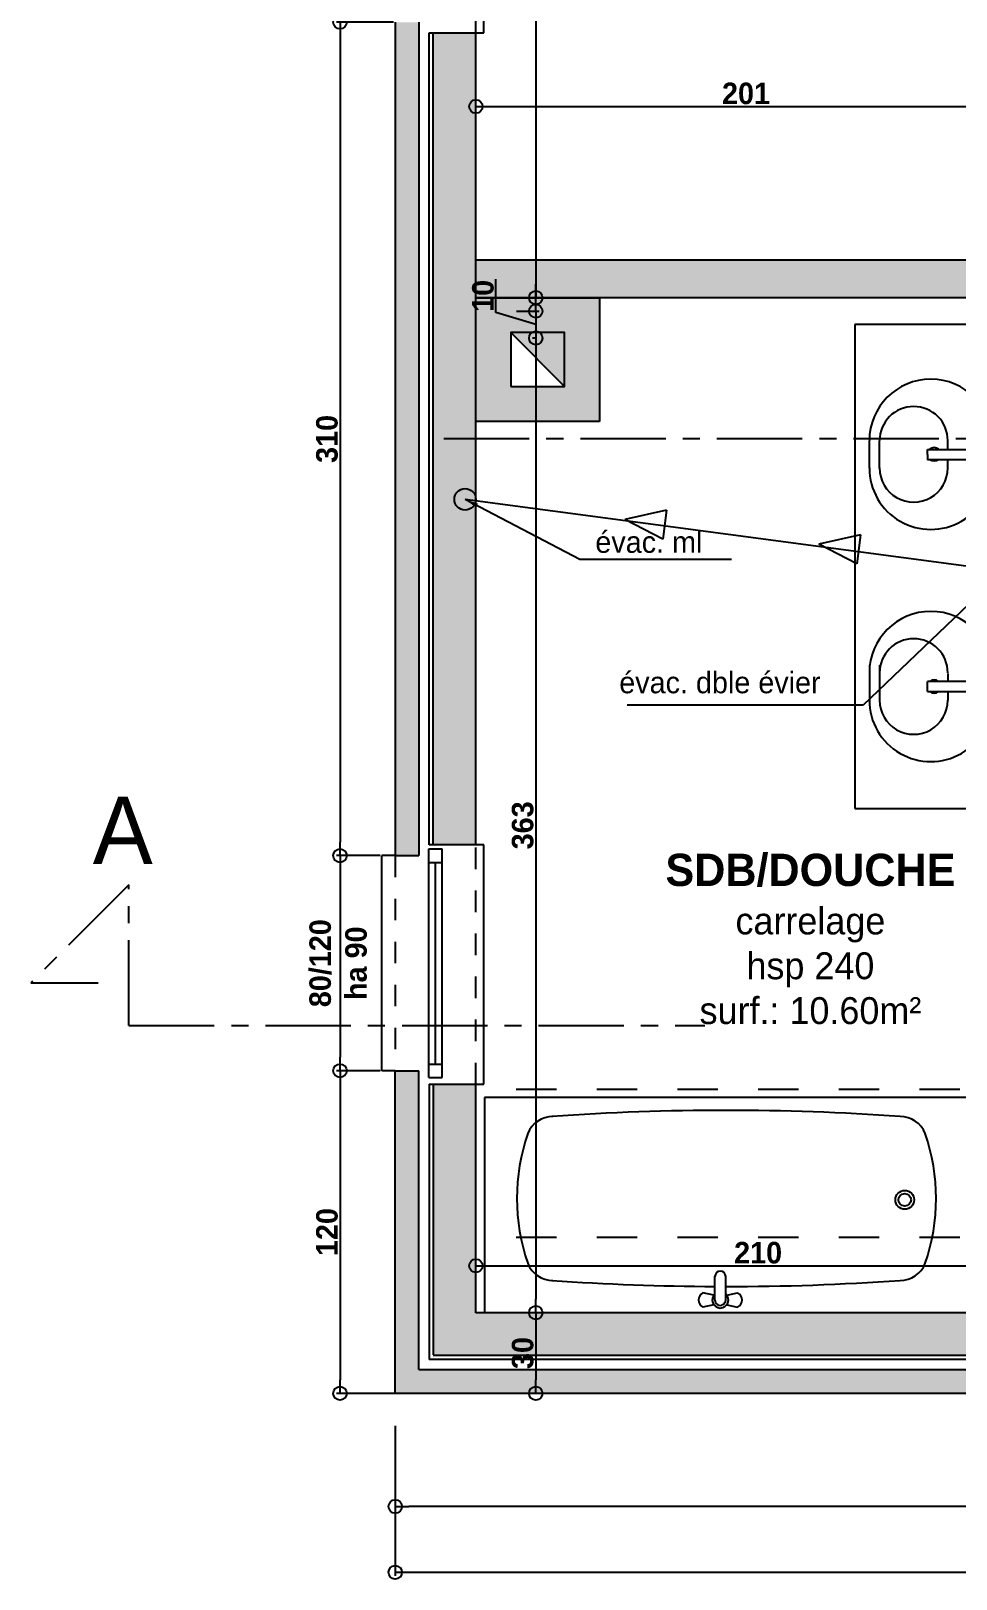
# Model space of a CAD drawing. Header units: millimetres. Extents: x -44462 to 306987, y -116160 to 12874.
# Drawn here: x -8466 to -8121, y -56544 to -55968 of the extents above; entities that cross this region are included whole.
import ezdxf

# ---------------------------------------------------------------- set-up
doc = ezdxf.new("R2010")
doc.units = ezdxf.units.MM
doc.header["$PDMODE"] = 35
doc.header["$PDSIZE"] = 10
doc.linetypes.add('AXES', pattern=[50.8, 31.75, -6.35, 6.35, -6.35])
doc.linetypes.add('TRAIT_4', pattern=[20, 10, -10])
for name, color, linetype in [('AVP_HACHURES', 8, 'Continuous'), ('BLANC', 7, 'Continuous'), ('COTES', 1, 'Continuous'), ('COULEUR 8', 8, 'Continuous'), ('CYAN', 4, 'Continuous'), ('EGOUTTAGE', 6, 'Continuous'), ('EQUIP', 5, 'Continuous'), ('JAUNE', 2, 'Continuous'), ('MAGENTA', 6, 'Continuous'), ('MURS', 7, 'Continuous'), ('ROUGE', 1, 'Continuous'), ('TEXTE', 1, 'Continuous')]:
    doc.layers.add(name, color=color, linetype=linetype)
doc.styles.add('century', font='GOTHIC.TTF', dxfattribs={"height": 12})
doc.styles.add('CENTURY GOTHIC', font='GOTHIC.TTF')
doc.styles.add('Century Gothic Gras', font='GOTHICB.TTF')
doc.dimstyles.new('1-50', dxfattribs={"dimtxt": 8, "dimasz": 5, "dimexe": 1.25, "dimexo": 0.625, "dimtad": 1, "dimdec": 0, "dimtxsty": 'Century Gothic Gras', "dimblk": 'ORIGIN', "dimcen": 5, "dimclrd": 8, "dimclre": 5, "dimclrt": 6, "dimadec": 0, "dimazin": 0, "dimtfac": 1, "dimtdec": 0, "dimtmove": 0, "dimatfit": 3, "dimfxl": 0, "dimarcsym": 0})

# ---------------------------------------------------------------- blocks, each defined once
blk = doc.blocks.new('_Origin')
at = {"color": 0, "linetype": 'Continuous', "lineweight": -2}
blk.add_line((0, 0), (-1, 0), dxfattribs=at)
blk.add_circle((0, 0), 0.5, dxfattribs=at)
blk = doc.blocks.new('*D286')
at = {"layer": 'COTES', "color": 5, "lineweight": -2}
for p, q in [((-8284.99, -55795.19), (-8276.57, -55795.19)), ((-8284.99, -56067.65), (-8276.57, -56067.65))]:
    blk.add_line(p, q, dxfattribs=at)
at = {"layer": 'COTES', "color": 8, "lineweight": -2}
blk.add_line((-8277.82, -55800.19), (-8277.82, -56062.65), dxfattribs=at)
at = {"layer": 'Defpoints', "color": 0}
for p in [(-8285.62, -55795.19), (-8285.62, -56067.65), (-8277.82, -56067.65)]:
    blk.add_point(p, dxfattribs=at)
at = {"layer": 'COTES', "color": 8, "lineweight": -2, "xscale": 5, "yscale": 5, "zscale": 5}
for p, rotation in [((-8277.82, -55795.19), 90), ((-8277.82, -56067.65), 270)]:
    blk.add_blockref('_Origin', p, dxfattribs=dict(at, rotation=rotation))
at = {"layer": 'COTES', "color": 6, "insert": (-8282.65, -55931.42), "char_height": 8, "attachment_point": 5, "rotation": 90, "style": 'Century Gothic Gras'}
blk.add_mtext('272', dxfattribs=at)
blk = doc.blocks.new('*D404')
at = {"layer": 'COTES', "color": 5, "lineweight": -2}
for p, q in [((-8330.72, -55965.19), (-8351.89, -55965.19)), ((-8335.72, -56275.19), (-8351.89, -56275.19))]:
    blk.add_line(p, q, dxfattribs=at)
at = {"layer": 'COTES', "color": 8, "lineweight": -2}
blk.add_line((-8350.64, -55970.19), (-8350.64, -56270.19), dxfattribs=at)
at = {"layer": 'Defpoints', "color": 0}
for p in [(-8330.09, -55965.19), (-8350.64, -56275.19), (-8335.09, -56275.19)]:
    blk.add_point(p, dxfattribs=at)
at = {"layer": 'COTES', "color": 8, "lineweight": -2, "xscale": 5, "yscale": 5, "zscale": 5}
for p, rotation in [((-8350.64, -55965.19), 90), ((-8350.64, -56275.19), 270)]:
    blk.add_blockref('_Origin', p, dxfattribs=dict(at, rotation=rotation))
at = {"layer": 'COTES', "color": 6, "insert": (-8355.46, -56120.19), "char_height": 8, "attachment_point": 5, "rotation": 90, "style": 'Century Gothic Gras'}
blk.add_mtext('310', dxfattribs=at)
blk = doc.blocks.new('*D405')
at = {"layer": 'COTES', "color": 5, "lineweight": -2}
for p, q in [((-8335.72, -56275.19), (-8351.89, -56275.19)), ((-8335.72, -56355.19), (-8351.89, -56355.19))]:
    blk.add_line(p, q, dxfattribs=at)
at = {"layer": 'COTES', "color": 8, "lineweight": -2}
blk.add_line((-8350.64, -56280.19), (-8350.64, -56350.19), dxfattribs=at)
at = {"layer": 'Defpoints', "color": 0}
for p in [(-8335.09, -56275.19), (-8350.64, -56355.19), (-8335.09, -56355.19)]:
    blk.add_point(p, dxfattribs=at)
at = {"layer": 'COTES', "color": 8, "lineweight": -2, "xscale": 5, "yscale": 5, "zscale": 5}
for p, rotation in [((-8350.64, -56275.19), 90), ((-8350.64, -56355.19), 270)]:
    blk.add_blockref('_Origin', p, dxfattribs=dict(at, rotation=rotation))
at = {"layer": 'COTES', "color": 6, "insert": (-8351.31, -56315.19), "char_height": 8, "attachment_point": 5, "rotation": 90, "style": 'Century Gothic Gras'}
blk.add_mtext('80/120\\Pha 90', dxfattribs=at)
blk = doc.blocks.new('*D406')
at = {"layer": 'COTES', "color": 5, "lineweight": -2}
for p, q in [((-8335.72, -56355.19), (-8351.89, -56355.19)), ((-8326.6, -56475.19), (-8351.89, -56475.19))]:
    blk.add_line(p, q, dxfattribs=at)
at = {"layer": 'COTES', "color": 8, "lineweight": -2}
blk.add_line((-8350.64, -56360.19), (-8350.64, -56470.19), dxfattribs=at)
at = {"layer": 'Defpoints', "color": 0}
for p in [(-8335.09, -56355.19), (-8350.64, -56475.19), (-8325.98, -56475.19)]:
    blk.add_point(p, dxfattribs=at)
at = {"layer": 'COTES', "color": 8, "lineweight": -2, "xscale": 5, "yscale": 5, "zscale": 5}
for p, rotation in [((-8350.64, -56355.19), 90), ((-8350.64, -56475.19), 270)]:
    blk.add_blockref('_Origin', p, dxfattribs=dict(at, rotation=rotation))
at = {"layer": 'COTES', "color": 6, "insert": (-8355.46, -56415.19), "char_height": 8, "attachment_point": 5, "rotation": 90, "style": 'Century Gothic Gras'}
blk.add_mtext('120', dxfattribs=at)
blk = doc.blocks.new('*D368')
at = {"layer": 'COTES', "color": 5, "lineweight": -2}
for p, q in [((-8330.09, -56511.75), (-8330.09, -56543)), ((-7250.09, -56511.75), (-7250.09, -56543))]:
    blk.add_line(p, q, dxfattribs=at)
at = {"layer": 'COTES', "color": 8, "lineweight": -2}
blk.add_line((-8325.09, -56541.75), (-7255.09, -56541.75), dxfattribs=at)
at = {"layer": 'Defpoints', "color": 0}
for p in [(-8330.09, -56475.03), (-7250.09, -56472.94), (-7250.09, -56541.75)]:
    blk.add_point(p, dxfattribs=at)
at = {"layer": 'COTES', "color": 8, "lineweight": -2, "xscale": 5, "yscale": 5, "zscale": 5, "rotation": 180}
blk.add_blockref('_Origin', (-8330.09, -56541.75), dxfattribs=at)
at = {"layer": 'COTES', "color": 8, "lineweight": -2, "xscale": 5, "yscale": 5, "zscale": 5}
blk.add_blockref('_Origin', (-7250.09, -56541.75), dxfattribs=at)
at = {"layer": 'COTES', "color": 6, "insert": (-7790.09, -56536.93), "char_height": 8, "attachment_point": 5, "style": 'Century Gothic Gras'}
blk.add_mtext('1080', dxfattribs=at)
blk = doc.blocks.new('Bain3')
at = {"layer": 'EQUIP'}
for p, q in [((-80, 0), (-80, -180)), ((-80, 0), (0, 0)), ((0, 0), (0, -180)), ((-6.5, -89.88), (-7.37, -85.88)), ((-2.99, -89.88), (-2.12, -85.88)), ((-4.74, -90.31), (-13.48, -90.31)), ((-4.74, -94.31), (-13.48, -94.31)), ((-6.5, -94.75), (-7.37, -98.75)), ((-2.99, -94.75), (-2.12, -98.75)), ((-80, -180), (0, -180))]:
    blk.add_line(p, q, dxfattribs=at)
for radius in [3.5, 2.33]:
    blk.add_circle((-41.99, -23.68), radius, dxfattribs=at)
for centre, radius, start, end in [((-62.99, -25.39), 10, 111.31372, 180.22354), ((-42.5, -85.55), 73.55, 70.85163, 109.14837), ((-22.01, -25.39), 10, 359.77646, 68.68628), ((849.57, -90.15), 924.83, 175.98652, 184.01922), ((-934.57, -90.15), 924.83, 359.99006, 4.01348), ((-4.74, -87.07), 2.88, 24.48399, 155.51601), ((-13.48, -92.31), 2, 90, 270), ((-4.74, -92.31), 3, 221.81031, 138.18969), ((-4.74, -92.31), 2, 270, 90), ((-934.57, -90.15), 924.83, 355.98078, 359.74225), ((-4.74, -97.56), 2.88, 204.48399, 335.51601), ((-62.99, -154.61), 10, 179.77646, 248.68628), ((-22.01, -154.61), 10, 291.31372, 0.22354), ((-42.5, -94.45), 73.55, 250.85163, 289.14837)]:
    blk.add_arc(centre, radius, start, end, dxfattribs=at)
blk = doc.blocks.new('Lav2_1')
at = {"layer": 'EQUIP'}
for p, q in [((0, 0), (180, 0)), ((0, 0), (0, -60)), ((180, -60), (180, 0)), ((53.46, -8.89), (43.3, -8.89)), ((129.54, -8.89), (139.7, -8.89)), ((46.475, -12.7), (50.285, -12.7)), ((46.475, -33.02), (46.475, -12.7)), ((50.285, -12.7), (50.285, -33.02)), ((132.715, -12.7), (132.715, -33.02)), ((136.525, -12.7), (132.715, -12.7)), ((136.525, -33.02), (136.525, -12.7)), ((46.157, -25.4), (43.3, -25.4)), ((53.46, -25.4), (50.285, -25.4)), ((129.835, -25.4), (132.715, -25.4)), ((136.843, -25.4), (139.7, -25.4)), ((48.38, -33.02), (46.475, -33.02)), ((48.38, -33.02), (50.285, -33.02)), ((134.62, -33.02), (132.715, -33.02)), ((136.525, -33.02), (133.645, -33.02)), ((53.46, -50.8), (43.3, -50.8)), ((126.66, -50.8), (139.7, -50.8)), ((53.46, -54.61), (43.3, -54.61)), ((126.66, -54.61), (139.7, -54.61)), ((0, -60), (180, -60))]:
    blk.add_line(p, q, dxfattribs=at)
for centre in [(38.1, -12.7), (58.42, -12.7), (124.46, -12.7), (144.78, -12.7)]:
    blk.add_circle(centre, 2.54, dxfattribs=at)
for centre, radius, start, end in [((43.18, -31.75), 22.86, 90.000003, 270.000001), ((53.34, -31.75), 22.86, 270.000001, 90.000003), ((129.54, -31.75), 22.86, 90.000003, 270.000001), ((139.7, -31.75), 22.86, 270.000001, 90.000003), ((43.18, -38.1), 12.7, 90.000003, 270.000001), ((53.34, -38.1), 12.7, 270.000001, 90.000003), ((129.54, -38.1), 12.7, 90.000003, 270.000001), ((139.7, -38.1), 12.7, 270.000001, 90.000003), ((48.26, -30.48), 2.48, 140.194468, 219.805542), ((48.26, -30.48), 2.48, 320.19446, 39.805537), ((134.62, -30.48), 2.48, 140.194468, 219.805542), ((134.62, -30.48), 2.48, 320.19446, 39.805537)]:
    blk.add_arc(centre, radius, start, end, dxfattribs=at)
blk = doc.blocks.new('*D346')
at = {"layer": 'COTES', "color": 5, "lineweight": -2}
for p, q in [((-8330.09, -56487.28), (-8330.09, -56518.53)), ((-7819.64, -56503.53), (-7819.64, -56518.53))]:
    blk.add_line(p, q, dxfattribs=at)
at = {"layer": 'COTES', "color": 8, "lineweight": -2}
blk.add_line((-7824.64, -56517.28), (-8325.09, -56517.28), dxfattribs=at)
at = {"layer": 'Defpoints', "color": 0}
for p in [(-8330.09, -56475.19), (-7819.64, -56502.91), (-8330.09, -56517.28)]:
    blk.add_point(p, dxfattribs=at)
at = {"layer": 'COTES', "color": 8, "lineweight": -2, "xscale": 5, "yscale": 5, "zscale": 5, "rotation": 180}
blk.add_blockref('_Origin', (-8330.09, -56517.28), dxfattribs=at)
at = {"layer": 'COTES', "color": 8, "lineweight": -2, "xscale": 5, "yscale": 5, "zscale": 5}
blk.add_blockref('_Origin', (-7819.64, -56517.28), dxfattribs=at)
at = {"layer": 'COTES', "color": 6, "insert": (-8074.87, -56512.46), "char_height": 8, "attachment_point": 5, "style": 'Century Gothic Gras'}
blk.add_mtext('510', dxfattribs=at)
blk = doc.blocks.new('*D243')
at = {"layer": 'COTES', "color": 5, "lineweight": -2}
for p, q in [((-8284.99, -55795.19), (-8276.57, -55795.19)), ((-8284.99, -56072.65), (-8276.57, -56072.65))]:
    blk.add_line(p, q, dxfattribs=at)
at = {"layer": 'COTES', "color": 8, "lineweight": -2}
blk.add_line((-8277.82, -55800.19), (-8277.82, -56067.65), dxfattribs=at)
at = {"layer": 'Defpoints', "color": 0}
for p in [(-8285.62, -55795.19), (-8285.62, -56072.65), (-8277.82, -56072.65)]:
    blk.add_point(p, dxfattribs=at)
at = {"layer": 'COTES', "color": 8, "lineweight": -2, "xscale": 5, "yscale": 5, "zscale": 5}
for p, rotation in [((-8277.82, -55795.19), 90), ((-8277.82, -56072.65), 270)]:
    blk.add_blockref('_Origin', p, dxfattribs=dict(at, rotation=rotation))
at = {"layer": 'COTES', "color": 6, "insert": (-8282.65, -55933.92), "char_height": 8, "attachment_point": 5, "rotation": 90, "style": 'Century Gothic Gras'}
blk.add_mtext('277', dxfattribs=at)
blk = doc.blocks.new('*D244')
at = {"layer": 'COTES', "color": 8, "lineweight": -2}
for p, q in [((-8292.61, -56073.21), (-8292.61, -56060.75)), ((-8277.82, -56067.65), (-8277.82, -56062.65)), ((-8277.82, -56077.65), (-8292.61, -56073.21)), ((-8277.82, -56072.65), (-8277.82, -56082.65)), ((-8277.82, -56072.65), (-8277.82, -56082.65)), ((-8277.82, -56087.65), (-8277.82, -56092.65))]:
    blk.add_line(p, q, dxfattribs=at)
at = {"layer": 'COTES', "color": 5, "lineweight": -2}
for p, q in [((-8284.99, -56072.65), (-8276.57, -56072.65)), ((-8277.82, -56082.65), (-8279.07, -56082.65))]:
    blk.add_line(p, q, dxfattribs=at)
at = {"layer": 'Defpoints', "color": 0}
for p in [(-8285.62, -56072.65), (-8277.82, -56082.65), (-8277.82, -56082.65)]:
    blk.add_point(p, dxfattribs=at)
at = {"layer": 'COTES', "color": 8, "lineweight": -2, "xscale": 5, "yscale": 5, "zscale": 5}
for p, rotation in [((-8277.82, -56072.65), 270), ((-8277.82, -56082.65), 90)]:
    blk.add_blockref('_Origin', p, dxfattribs=dict(at, rotation=rotation))
at = {"layer": 'COTES', "color": 6, "insert": (-8297.44, -56066.98), "char_height": 8, "attachment_point": 5, "rotation": 90, "style": 'Century Gothic Gras'}
blk.add_mtext('10', dxfattribs=at)
blk = doc.blocks.new('*D350')
at = {"layer": 'COTES', "color": 5, "lineweight": -2}
for p, q in [((-8277.82, -56082.65), (-8279.07, -56082.65)), ((-8277.82, -56445.19), (-8279.07, -56445.19))]:
    blk.add_line(p, q, dxfattribs=at)
at = {"layer": 'COTES', "color": 8, "lineweight": -2}
blk.add_line((-8277.82, -56087.65), (-8277.82, -56440.19), dxfattribs=at)
at = {"layer": 'Defpoints', "color": 0}
for p in [(-8277.82, -56082.65), (-8277.82, -56445.19), (-8277.82, -56445.19)]:
    blk.add_point(p, dxfattribs=at)
at = {"layer": 'COTES', "color": 8, "lineweight": -2, "xscale": 5, "yscale": 5, "zscale": 5}
for p, rotation in [((-8277.82, -56082.65), 90), ((-8277.82, -56445.19), 270)]:
    blk.add_blockref('_Origin', p, dxfattribs=dict(at, rotation=rotation))
at = {"layer": 'COTES', "color": 6, "insert": (-8282.65, -56263.92), "char_height": 8, "attachment_point": 5, "rotation": 90, "style": 'Century Gothic Gras'}
blk.add_mtext('363', dxfattribs=at)
blk = doc.blocks.new('*D351')
at = {"layer": 'COTES', "color": 5, "lineweight": -2}
for p, q in [((-8277.82, -56445.19), (-8279.07, -56445.19)), ((-8277.82, -56475.19), (-8279.07, -56475.19))]:
    blk.add_line(p, q, dxfattribs=at)
at = {"layer": 'COTES', "color": 8, "lineweight": -2}
blk.add_line((-8277.82, -56450.19), (-8277.82, -56470.19), dxfattribs=at)
at = {"layer": 'Defpoints', "color": 0}
for p in [(-8277.82, -56445.19), (-8277.82, -56475.19), (-8277.82, -56475.19)]:
    blk.add_point(p, dxfattribs=at)
at = {"layer": 'COTES', "color": 8, "lineweight": -2, "xscale": 5, "yscale": 5, "zscale": 5}
for p, rotation in [((-8277.82, -56445.19), 90), ((-8277.82, -56475.19), 270)]:
    blk.add_blockref('_Origin', p, dxfattribs=dict(at, rotation=rotation))
at = {"layer": 'COTES', "color": 6, "insert": (-8282.65, -56460.19), "char_height": 8, "attachment_point": 5, "rotation": 90, "style": 'Century Gothic Gras'}
blk.add_mtext('30', dxfattribs=at)
blk = doc.blocks.new('*D245')
at = {"layer": 'COTES', "color": 5, "lineweight": -2}
for p, q in [((-8300.09, -56026.53), (-8300.09, -55995.28)), ((-8099.09, -56026.53), (-8099.09, -55995.28))]:
    blk.add_line(p, q, dxfattribs=at)
at = {"layer": 'COTES', "color": 8, "lineweight": -2}
blk.add_line((-8295.09, -55996.53), (-8104.09, -55996.53), dxfattribs=at)
at = {"layer": 'Defpoints', "color": 0}
for p in [(-8099.09, -55996.53), (-8300.09, -56061.37), (-8099.09, -56072.65)]:
    blk.add_point(p, dxfattribs=at)
at = {"layer": 'COTES', "color": 8, "lineweight": -2, "xscale": 5, "yscale": 5, "zscale": 5, "rotation": 180}
blk.add_blockref('_Origin', (-8300.09, -55996.53), dxfattribs=at)
at = {"layer": 'COTES', "color": 8, "lineweight": -2, "xscale": 5, "yscale": 5, "zscale": 5}
blk.add_blockref('_Origin', (-8099.09, -55996.53), dxfattribs=at)
at = {"layer": 'COTES', "color": 6, "insert": (-8199.59, -55991.71), "char_height": 8, "attachment_point": 5, "style": 'Century Gothic Gras'}
blk.add_mtext('201', dxfattribs=at)
blk = doc.blocks.new('*D356')
at = {"layer": 'COTES', "color": 5, "lineweight": -2}
for p, q in [((-8300.09, -56444.57), (-8300.09, -56426.49)), ((-8090.09, -56444.57), (-8090.09, -56426.49))]:
    blk.add_line(p, q, dxfattribs=at)
at = {"layer": 'COTES', "color": 8, "lineweight": -2}
blk.add_line((-8295.09, -56427.74), (-8095.09, -56427.74), dxfattribs=at)
at = {"layer": 'Defpoints', "color": 0}
for p in [(-8090.09, -56427.74), (-8300.09, -56445.19), (-8090.09, -56445.19)]:
    blk.add_point(p, dxfattribs=at)
at = {"layer": 'COTES', "color": 8, "lineweight": -2, "xscale": 5, "yscale": 5, "zscale": 5, "rotation": 180}
blk.add_blockref('_Origin', (-8300.09, -56427.74), dxfattribs=at)
at = {"layer": 'COTES', "color": 8, "lineweight": -2, "xscale": 5, "yscale": 5, "zscale": 5}
blk.add_blockref('_Origin', (-8090.09, -56427.74), dxfattribs=at)
at = {"layer": 'COTES', "color": 6, "insert": (-8195.09, -56422.91), "char_height": 8, "attachment_point": 5, "style": 'Century Gothic Gras'}
blk.add_mtext('210', dxfattribs=at)
blk = doc.blocks.new('A$C1ABB2355')
at = {"layer": 'COULEUR 8'}
h = blk.add_hatch(color=253, dxfattribs=at)
h.paths.add_polyline_path([(46, 46), (0, 46), (0, 0), (46, 0)])
h.paths.add_polyline_path([(33, 13), (13, 13), (13, 33), (33, 33)], flags=16)
blk.add_hatch(color=256, dxfattribs=at).paths.add_polyline_path([(33, 13), (33, 33), (13, 33)])
at = {"layer": 'BLANC'}
for points in [[(46, 0), (0, 0), (0, 46), (46, 46)], [(13, 13), (33, 13), (33, 33), (13, 33)]]:
    blk.add_lwpolyline(points, close=True, dxfattribs=at)
at = {"layer": 'COULEUR 8'}
blk.add_line((33, 13), (13, 33), dxfattribs=at)

msp = doc.modelspace()

# ---------------------------------------------------------------- hatches: boundary and pattern name
for points in [[(-8321.32, -55965.19), (-8330.09, -55965.19), (-8330.09, -56275.19), (-8321.32, -56275.19)], [(-7819.64, -56466.35), (-8321.32, -56466.35), (-8321.32, -56355.19), (-8330.09, -56355.19), (-8330.09, -56475.19), (-7819.64, -56475.19)]]:
    msp.add_hatch(color=254).paths.add_polyline_path(points)
at = {"layer": 'COULEUR 8'}
h = msp.add_hatch(color=253, dxfattribs=at)
h.paths.add_polyline_path([(-7445.09, -56445.19), (-7710.11, -56445.19), (-7720.11, -56445.19), (-7725.11, -56445.19), (-7725.11, -56461.05), (-7445.09, -56461.05)])
h.paths.add_polyline_path([(-7824.64, -56445.19), (-7923.59, -56445.19), (-7933.59, -56445.19), (-8300.09, -56445.19), (-8300.09, -56360.19), (-8315.95, -56360.19), (-8315.95, -56461.05), (-7824.64, -56461.05)])
h.paths.add_polyline_path([(-8300.09, -55969.19), (-8315.95, -55969.19), (-8315.95, -56271.19), (-8300.09, -56271.19)])
h.paths.add_polyline_path([(-8288.85, -56468.11), (-8288.85, -56452.27), (-8276.45, -56452.27), (-8276.45, -56468.11)], flags=9)
h.paths.add_polyline_path([(-8303.64, -56074.59), (-8303.64, -56059.37), (-8291.24, -56059.37), (-8291.24, -56074.59)], flags=9)
at = {"layer": 'ROUGE'}
h = msp.add_hatch(color=253, dxfattribs=at)
h.paths.add_polyline_path([(-8099.09, -56067.65), (-8099.09, -56053.65), (-8300.09, -56053.65), (-8300.09, -56067.65)])
h.paths.add_polyline_path([(-8121.32, -56068.25), (-8121.32, -56053.04), (-8109.12, -56053.04), (-8109.12, -56068.25)], flags=9)
h.paths.add_polyline_path([(-8303.64, -56074.59), (-8303.64, -56059.37), (-8291.24, -56059.37), (-8291.24, -56074.59)], flags=9)

# ---------------------------------------------------------------- linework, layer by layer
at = {"layer": 'AVP_HACHURES', "color": 6, "linetype": 'AXES'}
for p, q in [((-8429.16, -56286.01), (-8465.63, -56322.48)), ((-8429.16, -56338.4), (-8429.16, -56286.01)), ((-8465.63, -56322.48), (-8440.66, -56322.48)), ((-8429.16, -56338.4), (-8214.92, -56338.4))]:
    msp.add_line(p, q, dxfattribs=at)
at = {"layer": 'BLANC'}
for p, q in [((-8330.09, -55965.19), (-8330.09, -56275.19)), ((-8317.53, -55969.19), (-8300.09, -55969.19)), ((-8300.09, -56271.19), (-8300.09, -55969.19)), ((-8099.09, -56053.65), (-8300.09, -56053.65)), ((-8099.09, -56067.65), (-8300.09, -56067.65)), ((-8300.09, -56271.19), (-8317.53, -56271.19)), ((-8330.09, -56275.19), (-8321.32, -56275.19)), ((-8330.09, -56475.19), (-8330.09, -56355.19)), ((-8330.09, -56355.19), (-8321.32, -56355.19)), ((-8317.53, -56360.19), (-8300.09, -56360.19)), ((-8300.09, -56445.19), (-8300.09, -56360.19)), ((-7933.59, -56445.19), (-8300.09, -56445.19)), ((-8330.09, -56475.19), (-8330.09, -56466.35)), ((-7819.64, -56475.19), (-8330.09, -56475.19))]:
    msp.add_line(p, q, dxfattribs=at)
at = {"layer": 'COULEUR 8', "linetype": 'TRAIT_4', "ltscale": 0.8}
for p, q in [((-8300.09, -55969.19), (-8300.09, -55881.19)), ((-8300.09, -56360.19), (-8300.09, -56271.19)), ((-8330.09, -56275.19), (-8330.09, -56355.19))]:
    msp.add_line(p, q, dxfattribs=at)
at = {"layer": 'COULEUR 8'}
for p, q in [((-8321.32, -55965.19), (-8321.32, -56275.19)), ((-8317.53, -56271.19), (-8317.53, -55969.19)), ((-8315.95, -56271.19), (-8315.95, -55969.19)), ((-8304.09, -56142.65), (-8104.49, -56169.1)), ((-8229.11, -56146.67), (-8244.63, -56150.19)), ((-8229.11, -56146.67), (-8230.49, -56157.47)), ((-8230.49, -56157.47), (-8244.63, -56150.19)), ((-8156.93, -56155.82), (-8172.45, -56159.34)), ((-8156.93, -56155.82), (-8158.31, -56166.63)), ((-8158.31, -56166.63), (-8172.45, -56159.34)), ((-8321.32, -56466.35), (-8321.32, -56355.19)), ((-8317.53, -56360.19), (-8317.53, -56462.63)), ((-8315.95, -56360.19), (-8315.95, -56460.89)), ((-7824.64, -56462.63), (-8317.53, -56462.63)), ((-7824.64, -56461.05), (-8315.95, -56461.05)), ((-8321.32, -56466.35), (-7819.64, -56466.35))]:
    msp.add_line(p, q, dxfattribs=at)
at = {"layer": 'CYAN'}
msp.add_line((-8315.09, -56352.69), (-8315.09, -56277.69), dxfattribs=at)
at = {"layer": 'EGOUTTAGE'}
msp.add_circle((-8304.09, -56142.65), 4, dxfattribs=at)
at = {"layer": 'JAUNE'}
for p, q in [((-8317.59, -56357.69), (-8317.59, -56272.69)), ((-8317.59, -56272.69), (-8312.59, -56272.69)), ((-8312.59, -56357.69), (-8312.59, -56272.69)), ((-8317.59, -56277.69), (-8312.59, -56277.69)), ((-8317.59, -56352.69), (-8312.59, -56352.69)), ((-8317.59, -56357.69), (-8312.59, -56357.69))]:
    msp.add_line(p, q, dxfattribs=at)
at = {"layer": 'MAGENTA', "linetype": 'AXES'}
msp.add_line((-7264.24, -56120.19), (-8315.95, -56120.19), dxfattribs=at)
at = {"layer": 'ROUGE'}
for p, q in [((-8297.09, -55969.19), (-8297.09, -55881.19)), ((-8300.09, -55969.19), (-8297.09, -55969.19)), ((-8297.09, -56271.19), (-8300.09, -56271.19)), ((-8297.09, -56360.19), (-8297.09, -56271.19)), ((-8335.09, -56355.19), (-8335.09, -56275.19)), ((-8330.09, -56275.19), (-8335.09, -56275.19)), ((-8330.09, -56355.19), (-8335.09, -56355.19)), ((-8300.09, -56360.19), (-8297.09, -56360.19))]:
    msp.add_line(p, q, dxfattribs=at)
at = {"layer": 'ROUGE', "linetype": 'TRAIT_4', "ltscale": 1.5}
for p, q in [((-7280.09, -56362.19), (-8300.09, -56362.19)), ((-7280.09, -56417.19), (-8300.09, -56417.19))]:
    msp.add_line(p, q, dxfattribs=at)

# ---------------------------------------------------------------- block references
at = {"layer": 'EQUIP', "rotation": 270}
for name, p in [('Lav2_1', (-8099.09, -56077.65)), ('Bain3', (-8116.84, -56445.19))]:
    msp.add_blockref(name, p, dxfattribs=at)
at = {"layer": 'ROUGE'}
msp.add_blockref('A$C1ABB2355', (-8300.09, -56113.65), dxfattribs=at)

# ---------------------------------------------------------------- texts
at = {"layer": 'MURS', "color": 7, "linetype": 'Continuous', "insert": (-8420.33, -56253.27), "char_height": 25, "width": 155.7943, "attachment_point": 3, "style": 'century'}
msp.add_mtext('A', dxfattribs=at)
at = {"layer": 'TEXTE', "char_height": 8, "width": 90.2534, "attachment_point": 1, "style": 'CENTURY GOTHIC'}
for s, insert in [('évac. ml', (-8255.64, -56154.55)), ('évac. dble évier', (-8246.75, -56206.79))]:
    msp.add_mtext(s, dxfattribs=dict(at, insert=insert))
at = {"layer": 'TEXTE', "color": 6, "insert": (-8175.62, -56306.22), "char_height": 10, "width": 210, "attachment_point": 5, "style": 'CENTURY GOTHIC'}
msp.add_mtext('{\\fCentury Gothic|b1|i0|c0|p34;\\H1.2x;\\C3;SDB/DOUCHE\\P\\fCentury Gothic|b0|i0|c0|p34;\\H0.8333x;\\C8;carrelage\\Phsp 240\\Psurf.: 10.60m²}', dxfattribs=at)

# ---------------------------------------------------------------- dimensions: what is measured, and where the dimension line sits
at = {"layer": 'COTES'}
for base, p2, picture, middle in [((-8277.82, -56067.65), (-8285.62, -56067.65), '*D286', (-8282.65, -55931.42)), ((-8277.82, -56072.65), (-8285.62, -56072.65), '*D243', (-8282.65, -55933.92))]:
    dim = msp.add_linear_dim(base=base, p1=(-8285.62, -55795.19), p2=p2, angle=90, dimstyle='1-50', dxfattribs=at)
    dim.commit()
    dim.dimension.update_dxf_attribs({"geometry": picture, "text_midpoint": middle})
for base, p1, p2, picture, middle in [((-8350.64, -56275.19), (-8330.09, -55965.19), (-8335.09, -56275.19), '*D404', (-8355.46, -56120.19)), ((-8277.82, -56082.65), (-8285.62, -56072.65), (-8277.82, -56082.65), '*D244', (-8297.44, -56072.59)), ((-8277.82, -56445.19), (-8277.82, -56082.65), (-8277.82, -56445.19), '*D350', (-8282.65, -56263.92)), ((-8350.64, -56475.19), (-8335.09, -56355.19), (-8325.98, -56475.19), '*D406', (-8355.46, -56415.19)), ((-8277.82, -56475.19), (-8277.82, -56445.19), (-8277.82, -56475.19), '*D351', (-8282.65, -56460.19))]:
    dim = msp.add_linear_dim(base=base, p1=p1, p2=p2, angle=90, dimstyle='1-50', override={"dimtmove": 1}, dxfattribs=at)
    dim.commit()
    dim.dimension.update_dxf_attribs({"geometry": picture, "text_midpoint": middle})
for base, p1, p2, picture, middle in [((-8099.09, -55996.53), (-8300.09, -56061.37), (-8099.09, -56072.65), '*D245', (-8199.59, -55991.71)), ((-8090.09, -56427.74), (-8300.09, -56445.19), (-8090.09, -56445.19), '*D356', (-8195.09, -56422.91)), ((-7250.09, -56541.75), (-8330.09, -56475.03), (-7250.09, -56472.94), '*D368', (-7790.09, -56536.93)), ((-8330.09, -56517.28), (-7819.64, -56502.91), (-8330.09, -56475.19), '*D346', (-8074.87, -56512.46))]:
    dim = msp.add_linear_dim(base=base, p1=p1, p2=p2, dimstyle='1-50', dxfattribs=at)
    dim.commit()
    dim.dimension.update_dxf_attribs({"geometry": picture, "text_midpoint": middle})
dim = msp.add_linear_dim(base=(-8350.64, -56355.19), p1=(-8335.09, -56275.19), p2=(-8335.09, -56355.19), angle=90, text='<>/120\\Pha 90', dimstyle='1-50', override={"dimtmove": 1}, dxfattribs=at)
dim.commit()
dim.dimension.update_dxf_attribs({"geometry": '*D405', "text_midpoint": (-8339.7, -56315.19), "dimtype": 160})

# ---------------------------------------------------------------- leaders
at = {"layer": 'BLANC'}
for points in [[(-8304.09, -56142.65), (-8261.38, -56164.94), (-8204.96, -56164.94)], [(-8103.77, -56169.29), (-8156.04, -56219.2), (-8243.83, -56219.2)]]:
    msp.add_leader(points, dimstyle='1-50', override={"dimgap": 0.625, "dimtad": 0}, dxfattribs=at)

doc.saveas('drawing.dxf')
